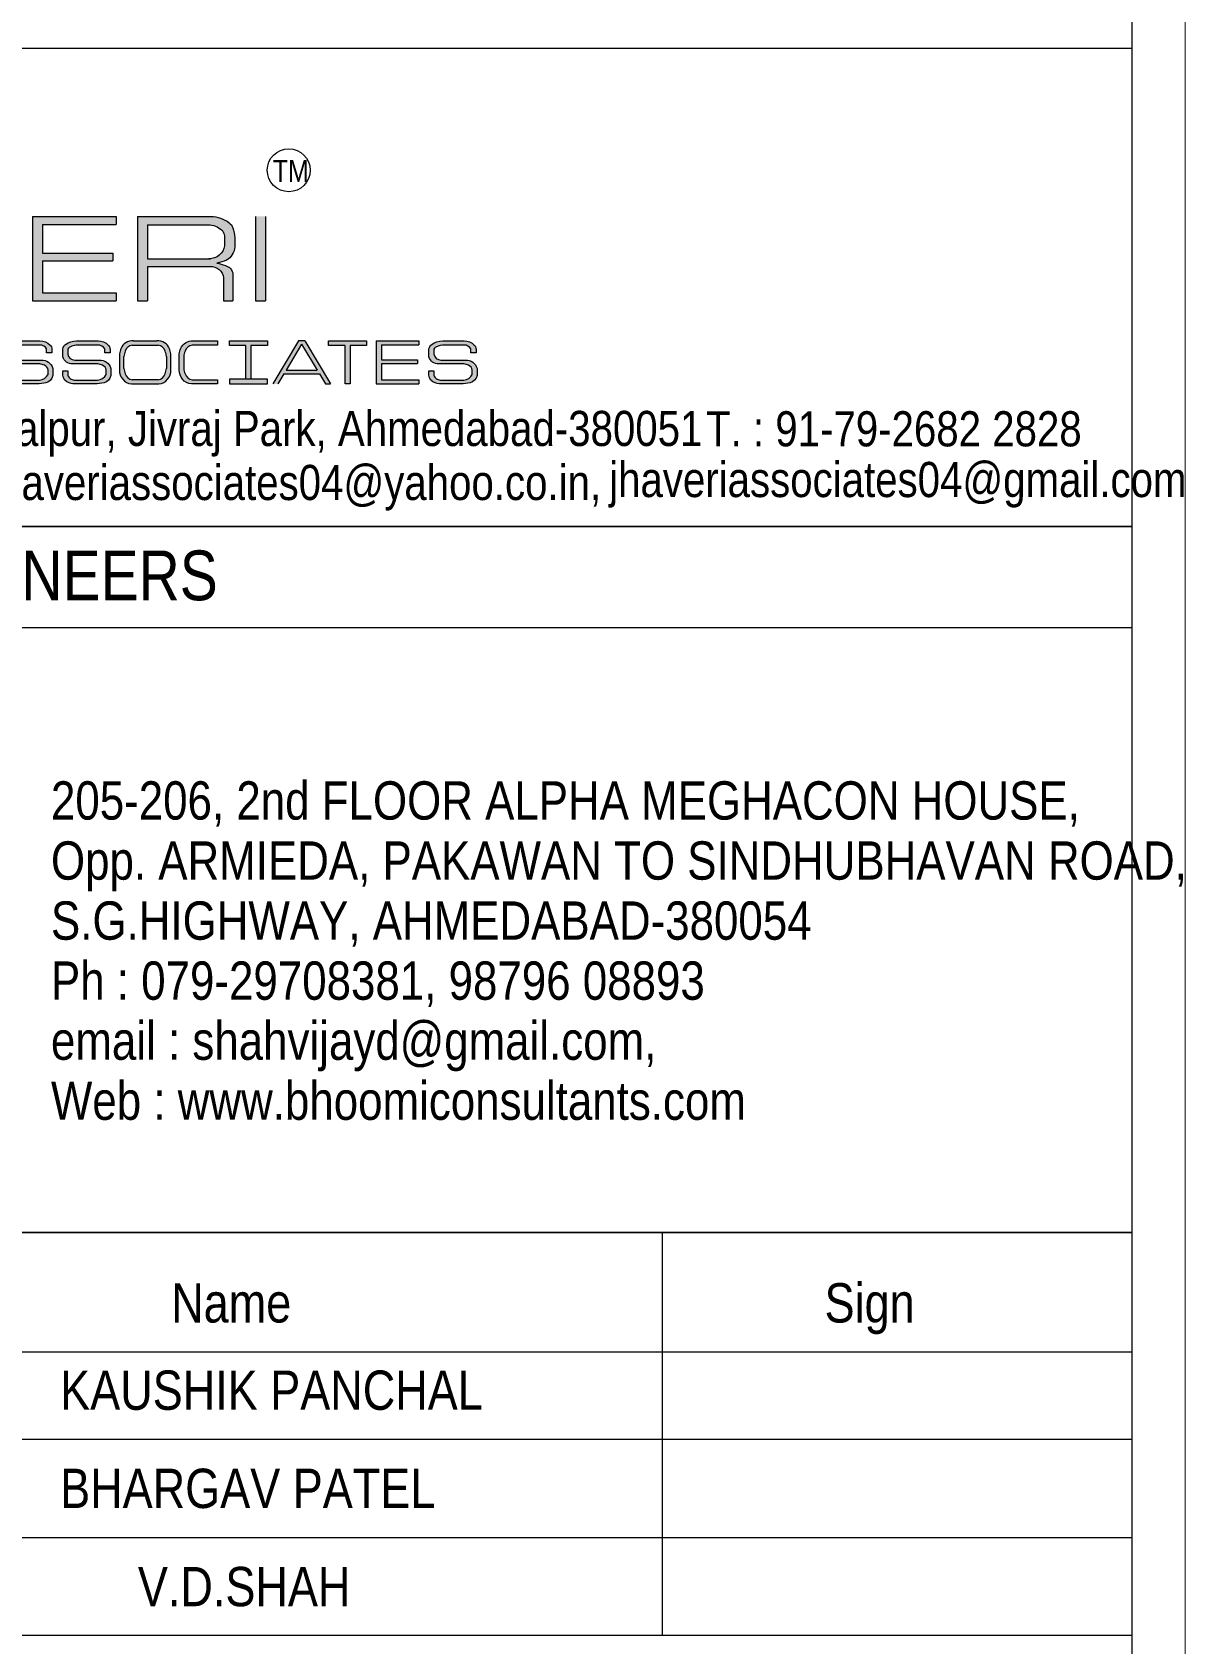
# Model space of a CAD drawing. Header units: millimetres. Extents: x 1112055 to 3390982, y -148532 to 766891.
# Drawn here: x 2513820 to 2523531, y 303938 to 317509 of the extents above; entities that cross this region are included whole.
import ezdxf

# ---------------------------------------------------------------- set-up
doc = ezdxf.new("R2010")
doc.units = ezdxf.units.MM
for name, color, linetype, lineweight in [('B TITLE BLOCK', 250, 'Continuous', 0), ('P_TITLE BLOCK TEXT', 7, 'Continuous', 9), ('tb text', 7, 'Continuous', 13)]:
    doc.layers.add(name, color=color, linetype=linetype, lineweight=lineweight)
doc.layers.add('FORMAT TEXT', color=7, linetype='Continuous')
doc.styles.add('SWINC', font='swissc.ttf')

msp = doc.modelspace()

# ---------------------------------------------------------------- hatches: boundary and pattern name
at = {"layer": 'P_TITLE BLOCK TEXT'}
for color, points in [(7, [(2514525.96858048, 315958.0008544761), (2513822.783831262, 315958.0008544761), (2513822.783831262, 315246.4392325772), (2514525.96858048, 315246.4392325772), (2514525.96858048, 315314.774025874), (2513906.12742673, 315314.774025874), (2513906.12742673, 315583.6011396318), (2514499.909382493, 315583.6011396318), (2514499.909382493, 315647.3426351607), (2513906.12742673, 315647.3426351607), (2513906.12742673, 315890.4518094292), (2514525.96858048, 315890.4518094292)]), (7, [(2515782.792740093, 315958.0008544761), (2515699.449144609, 315958.0008544761), (2515699.449144609, 315246.4392325772), (2515782.792740093, 315246.4392325772)]), (256, [(2515057.97642945, 314665.7976687102), (2515057.97642945, 314800.5215295657, -0.065444553260905), (2515069.788801548, 314844.1808106848, -0.3186236598127411), (2515174.926695847, 314909.9440291259), (2515379.947125001, 314909.9440291259), (2515379.947125001, 314875.0197853287), (2515165.276994841, 314875.0197853287, 0.2644804300768096), (2515106.469930896, 314823.7437195497, 0.0506837276388673), (2515095.600516137, 314778.4060459986), (2515095.600516137, 314678.225789417, 0.0506837276411283), (2515106.469930896, 314632.8881158662, 0.2644804300830637), (2515165.276994841, 314581.6120500873), (2515379.947125001, 314581.6120500873), (2515379.947125001, 314546.6878062902), (2515159.866171692, 314546.6878062902, -0.3947190252426027)]), (256, [(2516635.245312202, 314909.9440291259), (2516315.478530554, 314909.9440291091), (2516315.478530554, 314869.9516428873), (2516455.365728268, 314869.9516428873), (2516455.365728268, 314546.6878062902), (2516495.35811449, 314546.6878062902), (2516495.35811449, 314869.9516428873), (2516635.245312202, 314869.9516428873)]), (256, [(2517075.5682635, 314909.9440291259), (2516716.588481431, 314909.9440291259), (2516716.588481431, 314546.6878062902), (2517075.5682635, 314546.6878062902), (2517075.5682635, 314581.5731038434), (2516759.135857181, 314581.5731038434), (2516759.135857181, 314718.8108622129), (2517062.264895889, 314718.8108622129), (2517062.264895889, 314751.3512553247), (2516759.135857181, 314751.3512553247), (2516759.135857181, 314875.4598604839), (2517075.5682635, 314875.4598604839)])]:
    msp.add_hatch(color=color, dxfattribs=at).paths.add_polyline_path(points)
h = msp.add_hatch(color=7, dxfattribs=at)
h.paths.add_polyline_path([(2515477.345325186, 315905.3157689681, -0.1662994059925575), (2515509.026270887, 315861.2566010175, -0.0791995366985774), (2515525.272436872, 315777.4798571338), (2515525.272436872, 315701.3128851543, -0.2597704900776225), (2515454.61070342, 315589.0947184496, -0.0146451845304826), (2515375.482101545, 315564.0786252682, -0.0494066516944872), (2515446.046363281, 315544.1459236791, -0.351322737650402), (2515509.532070123, 315468.9378309527), (2515509.532070123, 315246.4392325772), (2515431.610010167, 315246.4392325772), (2515431.610010167, 315439.5561737987, 0.3675094121381071), (2515322.246882644, 315536.8131612653), (2514789.358262292, 315536.8131612653), (2514789.358262292, 315246.4392325772), (2514706.014666808, 315246.4392325772), (2514706.014666808, 315958.0008544761), (2515325.15771223, 315958.0008544761, -0.1432384059828174)])
h.paths.add_polyline_path([(2515302.770827443, 315887.9027888535, -0.1815059090176984), (2515413.970261928, 315844.284439, -0.2046130928259839), (2515437.840297604, 315792.8126020358), (2515437.840297604, 315711.5515842822, -0.3961353841263715), (2515308.187094228, 315601.7732324531), (2514789.358262292, 315601.7732324531), (2514789.358262292, 315887.9027888535)], flags=16)
h = msp.add_hatch(color=7, dxfattribs=at)
edge = h.paths.add_edge_path()
edge.add_line((2513941.698884692, 314809.2393397226), (2513941.698884692, 314843.4500191098))
edge.add_arc((2513883.8722536, 314805.870754418), 68.96463150618206, 33.01826321564511, 89.55826277277895)
edge.add_line((2513884.403949712, 314874.8333362775), (2513720.975475682, 314874.8333362775))
edge.add_arc((2513729.709280666, 314673.7612933086), 201.2616352297931, 92.48714741873879, 114.0429537283691)
edge.add_arc((2513660.259569075, 314829.4337101051), 30.80001552263284, 114.0429537294062, 173.3691583151758)
edge.add_line((2513629.665582482, 314832.9902450436), (2513629.665582482, 314798.6743552989))
edge.add_arc((2513692.516838558, 314811.3166834752), 64.11013064898705, 191.3730973809643, 266.989319789544)
edge.add_line((2513689.149639561, 314747.2950400862), (2513896.221738028, 314747.2950400862))
edge.add_arc((2513902.028376667, 314652.2179183088), 95.2542709662818, 15.593509061330622, 93.49488039938291, ccw=False)
edge.add_line((2513993.776626165, 314677.823285938), (2513994.005572994, 314616.9041558026))
edge.add_arc((2513911.466755531, 314638.4947570628), 85.31594488390549, 286.83610795885704, 345.3409580231924, ccw=False)
edge.add_arc((2513852.557254853, 314894.6163692253), 347.9771338017465, 270.9573158560145, 283.9044309719972, ccw=False)
edge.add_line((2513858.371095432, 314546.6878062902), (2513706.323972944, 314546.6878062902))
edge.add_arc((2513711.654309665, 314818.4122606905), 271.7767311709104, 255.2817551210301, 268.87619010347515, ccw=False)
edge.add_arc((2513660.760805732, 314624.6691329375), 71.46061027190409, 183.4260365920886, 255.2817551212632, ccw=False)
edge.add_line((2513589.427911673, 314620.3986474635), (2513589.427911673, 314658.9217057126))
edge.add_line((2513589.427911673, 314658.9217057072), (2513629.665582489, 314658.9217057072))
edge.add_line((2513629.665582482, 314658.9217057072), (2513629.665582482, 314620.3752108163))
edge.add_arc((2513683.451800008, 314638.4902854589), 56.75485110559371, 198.6134072769036, 234.8504137460179)
edge.add_arc((2513691.66841333, 314650.1598626944), 71.02691359214818, 234.8504137462263, 265.2644397945826)
edge.add_line((2513685.804640976, 314579.3754108272), (2513881.744043306, 314579.3754108272))
edge.add_arc((2513874.708985334, 314667.5699170567), 88.47464592272755, 274.5606862053867, 333.2673842339913)
edge.add_line((2513953.727060096, 314627.7715900711), (2513954.175971648, 314662.7395441575))
edge.add_arc((2513899.2210957, 314654.9690893791), 55.50151671281507, 8.048099003175661, 64.75619501759226)
edge.add_arc((2513871.831296681, 314596.878126569), 119.7258193677833, 64.75619501777959, 84.27045226384784)
edge.add_line((2513883.783871466, 314716.005821828), (2513671.20693865, 314716.005821828))
edge.add_arc((2513668.259713872, 314797.9319149756), 81.97908801052033, 195.9277156249536, 272.0602807550699, ccw=False)
edge.add_line((2513589.427911673, 314775.4348522121), (2513589.427911673, 314842.9239673106))
edge.add_arc((2513648.803656368, 314832.1141132319), 60.35173571639435, 127.42578174409411, 169.6818301060569, ccw=False)
edge.add_arc((2513700.57919861, 314764.457631816), 145.5462558042812, 88.3567074096274, 127.42578174509751, ccw=False)
edge.add_line((2513704.753019035, 314909.9440291259), (2513885.062542466, 314909.9440291259))
edge.add_arc((2513885.74847775, 314789.2079439159), 120.738033688185, 45.300427081282805, 90.32550976596679, ccw=False)
edge.add_arc((2513933.121952359, 314837.0808418972), 53.38775189175037, 1.8933564716198816, 45.30042708078719, ccw=False)
edge.add_line((2513986.480557411, 314838.8447353438), (2513986.480557411, 314809.2393397202))
edge.add_line((2513986.480557411, 314809.2393397226), (2513941.698884699, 314809.2393397226))
h = msp.add_hatch(color=7, dxfattribs=at)
edge = h.paths.add_edge_path()
edge.add_line((2514430.862095845, 314809.2393397226), (2514430.862095845, 314843.4500191098))
edge.add_arc((2514373.035464752, 314805.870754418), 68.96463150618206, 33.01826321564511, 89.55826277277895)
edge.add_line((2514373.567160866, 314874.8333362775), (2514210.138686836, 314874.8333362775))
edge.add_arc((2514218.872491836, 314673.7612933086), 201.2616352297931, 92.48714741873879, 114.0429537283691)
edge.add_arc((2514149.42278023, 314829.4337101051), 30.80001552263284, 114.0429537294062, 173.3691583151758)
edge.add_line((2514118.828793652, 314832.9902450436), (2514118.828793652, 314798.6743552989))
edge.add_arc((2514181.680049712, 314811.3166834752), 64.11013064898705, 191.3730973809643, 266.989319789544)
edge.add_line((2514178.312850732, 314747.2950400862), (2514385.3849492, 314747.2950400862))
edge.add_arc((2514391.191587838, 314652.2179183088), 95.2542709662818, 15.593509061330622, 93.49488039938291, ccw=False)
edge.add_line((2514482.939837335, 314677.823285938), (2514483.168784164, 314616.9041558026))
edge.add_arc((2514400.629966701, 314638.4947570628), 85.31594488390549, 286.83610795885704, 345.3409580231924, ccw=False)
edge.add_arc((2514341.720466006, 314894.6163692253), 347.9771338017465, 270.9573158560145, 283.9044309719972, ccw=False)
edge.add_line((2514347.534306585, 314546.6878062902), (2514195.487184097, 314546.6878062902))
edge.add_arc((2514200.817520819, 314818.4122606905), 271.7767311709104, 255.2817551210301, 268.87619010347515, ccw=False)
edge.add_arc((2514149.924016885, 314624.6691329375), 71.46061027190409, 183.4260365920886, 255.2817551212632, ccw=False)
edge.add_line((2514078.591122828, 314620.3986474635), (2514078.591122828, 314658.9217057126))
edge.add_line((2514078.591122828, 314658.9217057072), (2514118.828793644, 314658.9217057072))
edge.add_line((2514118.828793652, 314658.9217057072), (2514118.828793652, 314620.3752108163))
edge.add_arc((2514172.615011162, 314638.4902854589), 56.75485110559371, 198.6134072769036, 234.8504137460179)
edge.add_arc((2514180.831624483, 314650.1598626944), 71.02691359214818, 234.8504137462263, 265.2644397945826)
edge.add_line((2514174.967852131, 314579.3754108272), (2514370.907254461, 314579.3754108272))
edge.add_arc((2514363.872196488, 314667.5699170567), 88.47464592272755, 274.5606862053867, 333.2673842339913)
edge.add_line((2514442.890271249, 314627.7715900711), (2514443.339182801, 314662.7395441575))
edge.add_arc((2514388.384306854, 314654.9690893791), 55.50151671281507, 8.048099003175661, 64.75619501759226)
edge.add_arc((2514360.994507836, 314596.878126569), 119.7258193677833, 64.75619501777959, 84.27045226384784)
edge.add_line((2514372.947082619, 314716.005821828), (2514160.370149802, 314716.005821828))
edge.add_arc((2514157.422925026, 314797.9319149756), 81.97908801052033, 195.9277156249536, 272.0602807550699, ccw=False)
edge.add_line((2514078.591122828, 314775.4348522121), (2514078.591122828, 314842.9239673106))
edge.add_arc((2514137.966867522, 314832.1141132319), 60.35173571639435, 127.42578174409411, 169.6818301060569, ccw=False)
edge.add_arc((2514189.742409763, 314764.457631816), 145.5462558042812, 88.3567074096274, 127.42578174509751, ccw=False)
edge.add_line((2514193.916230189, 314909.9440291259), (2514374.22575362, 314909.9440291259))
edge.add_arc((2514374.911688921, 314789.2079439159), 120.738033688185, 45.300427081282805, 90.32550976596679, ccw=False)
edge.add_arc((2514422.285163528, 314837.0808418972), 53.38775189175037, 1.8933564716198816, 45.30042708078719, ccw=False)
edge.add_line((2514475.643768565, 314838.8447353438), (2514475.643768565, 314809.2393397202))
edge.add_line((2514475.643768565, 314809.2393397226), (2514430.862095853, 314809.2393397226))
h = msp.add_hatch(color=256, dxfattribs=at)
h.paths.add_polyline_path([(2514870.409386504, 314909.9440291259), (2514671.696671471, 314909.9440291259, 0.3186216901171488), (2514566.559072131, 314844.1815182935, 0.0654456625201036), (2514554.746405074, 314800.5215295657), (2514554.746405074, 314665.7976687102, 0.3947190252434177), (2514656.636147317, 314546.6878062902), (2514885.469910642, 314546.6878062902, 0.394719025241403), (2514987.3596529, 314665.7976687102), (2514987.3596529, 314800.5215295657, 0.0654456625725081), (2514975.546985828, 314844.18151831, 0.3186216900435543)])
h.paths.add_polyline_path([(2514949.735566213, 314778.4060459986, 0.1047262594535254), (2514938.866151438, 314823.7437195497), (2514938.866316623, 314823.7432474688), (2514938.866024104, 314823.7440834843, 0.2644791230732378), (2514880.059087492, 314875.0197853287), (2514662.046970467, 314875.0197853287, 0.2644804300744661), (2514603.239906538, 314823.7437195497, 0.0506837276411892), (2514592.370491762, 314778.4060459986), (2514592.370491762, 314678.225789417, 0.0506837276411892), (2514603.239906538, 314632.8881158662, 0.2644804300744662), (2514662.046970467, 314581.6120500873), (2514880.059087492, 314581.6120500873, 0.2644804300768095), (2514938.866151438, 314632.8881158662, 0.0473854188635733), (2514949.735566213, 314678.225789417)], flags=16)
h = msp.add_hatch(color=256, dxfattribs=at)
h.paths.add_polyline_path([(2515799.467412759, 314586.6801925119), (2515479.70063111, 314586.6801925119), (2515479.70063111, 314546.6878062902), (2515799.467412759, 314546.6878062902)])
h.paths.add_polyline_path([(2515619.587828824, 314586.6801925119), (2515659.580215046, 314586.6801925119), (2515659.580215046, 314869.9516428873), (2515799.467412759, 314869.9516428873), (2515799.467412759, 314909.9440291259), (2515479.70063111, 314909.9440291091), (2515479.70063111, 314869.9516428873), (2515619.587828824, 314869.9516428873)])
h = msp.add_hatch(color=7, dxfattribs=at)
h.paths.add_polyline_path([(2516114.249098466, 314909.9440291259), (2516062.156214247, 314909.9440291259), (2515846.09668874, 314546.6878062902), (2515888.541597853, 314546.6878062902), (2515938.703874216, 314631.0245602521), (2516237.701438497, 314631.0245602521), (2516287.863714858, 314546.6878062902), (2516330.308623972, 314546.6878062902)])
h.paths.add_polyline_path([(2516088.202656364, 314882.373640025), (2516218.45525733, 314663.3827497548), (2515957.950055381, 314663.3827497548)], flags=16)
h = msp.add_hatch(color=7, dxfattribs=at)
edge = h.paths.add_edge_path()
edge.add_line((2517512.539259763, 314809.2393397226), (2517512.539259763, 314843.4500191098))
edge.add_arc((2517454.712628654, 314805.870754418), 68.96463150618206, 33.01826321564511, 89.55826277277895)
edge.add_line((2517455.244324767, 314874.8333362775), (2517291.815850737, 314874.8333362775))
edge.add_arc((2517300.549655738, 314673.7612933086), 201.2616352297931, 92.48714741873879, 114.0429537283691)
edge.add_arc((2517231.099944147, 314829.4337101051), 30.80001552263284, 114.0429537294062, 173.3691583151758)
edge.add_line((2517200.505957554, 314832.9902450436), (2517200.505957554, 314798.6743552989))
edge.add_arc((2517263.35721363, 314811.3166834752), 64.11013064898705, 191.3730973809643, 266.989319789544)
edge.add_line((2517259.990014633, 314747.2950400862), (2517467.0621131, 314747.2950400862))
edge.add_arc((2517472.868751739, 314652.2179183088), 95.2542709662818, 15.593509061330622, 93.49488039938291, ccw=False)
edge.add_line((2517564.617001235, 314677.823285938), (2517564.845948065, 314616.9041558026))
edge.add_arc((2517482.307130602, 314638.4947570628), 85.31594488390549, 286.83610795885704, 345.3409580231924, ccw=False)
edge.add_arc((2517423.397629908, 314894.6163692253), 347.9771338017465, 270.9573158560145, 283.9044309719972, ccw=False)
edge.add_line((2517429.211470503, 314546.6878062902), (2517277.164348016, 314546.6878062902))
edge.add_arc((2517282.49468472, 314818.4122606905), 271.7767311709104, 255.2817551210301, 268.87619010347515, ccw=False)
edge.add_arc((2517231.601180787, 314624.6691329375), 71.46061027190409, 183.4260365920886, 255.2817551212632, ccw=False)
edge.add_line((2517160.268286729, 314620.3986474635), (2517160.268286729, 314658.9217057126))
edge.add_line((2517160.268286729, 314658.9217057072), (2517200.505957545, 314658.9217057072))
edge.add_line((2517200.505957554, 314658.9217057072), (2517200.505957554, 314620.3752108163))
edge.add_arc((2517254.292175063, 314638.4902854589), 56.75485110559371, 198.6134072769036, 234.8504137460179)
edge.add_arc((2517262.508788385, 314650.1598626944), 71.02691359214818, 234.8504137462263, 265.2644397945826)
edge.add_line((2517256.645016047, 314579.3754108272), (2517452.584418378, 314579.3754108272))
edge.add_arc((2517445.549360389, 314667.5699170567), 88.47464592272755, 274.5606862053867, 333.2673842339913)
edge.add_line((2517524.567435167, 314627.7715900711), (2517525.016346719, 314662.7395441575))
edge.add_arc((2517470.061470771, 314654.9690893791), 55.50151671281507, 8.048099003175661, 64.75619501759226)
edge.add_arc((2517442.671671754, 314596.878126569), 119.7258193677833, 64.75619501777959, 84.27045226384784)
edge.add_line((2517454.624246537, 314716.005821828), (2517242.04731372, 314716.005821828))
edge.add_arc((2517239.100088943, 314797.9319149756), 81.97908801052033, 195.9277156249536, 272.0602807550699, ccw=False)
edge.add_line((2517160.268286729, 314775.4348522121), (2517160.268286729, 314842.9239673106))
edge.add_arc((2517219.644031439, 314832.1141132319), 60.35173571639435, 127.42578174409411, 169.6818301060569, ccw=False)
edge.add_arc((2517271.419573665, 314764.457631816), 145.5462558042812, 88.3567074096274, 127.42578174509751, ccw=False)
edge.add_line((2517275.593394089, 314909.9440291259), (2517455.90291752, 314909.9440291259))
edge.add_arc((2517456.588852821, 314789.2079439159), 120.738033688185, 45.300427081282805, 90.32550976596679, ccw=False)
edge.add_arc((2517503.96232743, 314837.0808418972), 53.38775189175037, 1.8933564716198816, 45.30042708078719, ccw=False)
edge.add_line((2517557.320932466, 314838.8447353438), (2517557.320932466, 314809.2393397202))
edge.add_line((2517557.320932466, 314809.2393397226), (2517512.539259753, 314809.2393397226))

# ---------------------------------------------------------------- linework, layer by layer
at = {"layer": 'B TITLE BLOCK', "color": 250, "lineweight": 0}
for p, q in [((2523077.420186256, 317371.8747887653), (2509110.064381571, 317371.8747887653)), ((2523077.420186256, 312494.4589418533), (2509110.064381571, 312494.4589418533)), ((2523077.420186256, 307400.5898942049), (2509110.064381571, 307400.5898942049)), ((2509110.064381571, 307400.5898942049), (2523077.420186256, 307400.5898942049)), ((2509110.064381571, 307400.5898942049), (2523077.420186256, 307400.5898942049)), ((2519126.505629503, 304005.9035199358), (2519126.505629503, 307400.5486408414)), ((2509110.44126957, 306395.0811428134), (2523077.797074254, 306395.0811428134)), ((2509110.44126957, 306395.0811428134), (2523077.797074254, 306395.0811428134)), ((2509110.44126957, 305659.9324968028), (2523077.797074254, 305659.9324968028)), ((2509110.44126957, 305659.9324968028), (2523077.797074254, 305659.9324968028)), ((2509110.44126957, 304832.9180083693), (2523077.797074254, 304832.9180083693)), ((2509110.44126957, 304832.9180083693), (2523077.797074254, 304832.9180083693)), ((2509110.44126957, 304832.9180083693), (2523077.797074254, 304832.9180083693)), ((2523077.797074254, 304005.9035199358), (2509109.96886374, 304005.9035199358)), ((2523077.797074254, 304005.9035199358), (2509110.44126957, 304005.9035199358))]:
    msp.add_line(p, q, dxfattribs=at)
at = {"layer": 'B TITLE BLOCK', "color": 1, "const_width": 10.0668797537439}
msp.add_lwpolyline([(2383811.179589756, 384330.6444140066), (2383811.179589756, 291134.8766079998), (2523525.886893764, 291134.8766079998), (2523525.886893764, 384330.6444140066)], close=True, dxfattribs=at)
at = {"layer": 'B TITLE BLOCK', "color": 250, "lineweight": 0}
for points, const_width in [([(2384259.646297264, 383882.1777064982), (2384259.646297264, 291583.3433155082), (2523077.420186256, 291583.3433155082), (2523077.420186256, 383882.1777064982)], 10.0668797537439), ([(2509110.064381571, 291583.3433155082), (2523077.420186256, 291583.3433155082), (2523077.420186256, 365874.5987920738), (2509110.064381571, 365874.5987920738)], 11.64627147915332), ([(2523077.420186256, 291583.3433155082), (2509110.064381571, 291583.3433155082), (2509110.064381571, 318224.1365391475), (2523077.420186256, 318224.1365391475)], 11.64627147915332)]:
    msp.add_lwpolyline(points, close=True, dxfattribs=dict(at, const_width=const_width))
at = {"layer": 'B TITLE BLOCK', "color": 250, "lineweight": 0, "const_width": 11.64627147915332}
msp.add_lwpolyline([(2509110.064381571, 313346.7206922357), (2523077.420186256, 313346.7206922357)], dxfattribs=at)
at = {"layer": 'P_TITLE BLOCK TEXT'}
for p, q in [((2514662.046970467, 314875.0197853264), (2514880.059087492, 314875.0197853264)), ((2514554.746405074, 314800.5215295629), (2514554.746405074, 314665.7976687073)), ((2514592.370491762, 314678.2257894148), (2514592.370491762, 314778.4060459962)), ((2514949.735566213, 314778.4060459962), (2514949.735566213, 314678.2257894148)), ((2514987.3596529, 314665.7976687073), (2514987.3596529, 314800.5215295629)), ((2514656.636147332, 314546.6878062876), (2514885.469910642, 314546.6878062876)), ((2514880.059087492, 314581.6120500845), (2514662.046970467, 314581.6120500845))]:
    msp.add_line(p, q, dxfattribs=at)
at = {"layer": 'P_TITLE BLOCK TEXT', "color": 7}
for points in [[(2513822.783831262, 315958.0008544739), (2514525.96858048, 315958.0008544739)], [(2513822.783831262, 315958.0008544739), (2513822.783831262, 315246.4392325744)], [(2514525.96858048, 315958.0008544739), (2514525.96858048, 315890.4518094269)], [(2514706.014666808, 315958.0008544739), (2514706.014666808, 315246.4392325744)], [(2514706.014666808, 315958.0008544739), (2515325.15771223, 315958.0008544739)], [(2515699.449144609, 315958.0008544739), (2515699.449144609, 315246.4392325744)], [(2515782.792740093, 315958.0008544739), (2515782.792740093, 315246.4392325744)], [(2513906.12742673, 315890.4518094269), (2513906.12742673, 315647.342635158)], [(2513906.12742673, 315890.4518094269), (2514525.96858048, 315890.4518094269)], [(2514789.358262292, 315887.9027888511), (2514789.358262292, 315601.7732324505)], [(2514789.358262292, 315887.9027888511), (2515302.770827443, 315887.9027888511)], [(2515437.840297604, 315792.8126020333), (2515437.840297604, 315711.5515842795)], [(2515525.272436872, 315777.4798571149), (2515525.272436872, 315701.3128851519)], [(2513906.12742673, 315647.342635158), (2514499.909382493, 315647.342635158)], [(2513906.12742673, 315583.6011396291), (2513906.12742673, 315314.7740258714)], [(2513906.12742673, 315583.6011396291), (2514499.909382493, 315583.6011396291)], [(2514499.909382493, 315647.342635158), (2514499.909382493, 315583.6011396291)], [(2514789.358262292, 315601.7732324505), (2515321.022183629, 315601.7732324505)], [(2514789.358262292, 315536.8131612628), (2514789.358262292, 315246.4392325744)], [(2514789.358262292, 315536.8131612628), (2515322.246882644, 315536.8131612628)], [(2515431.610010167, 315439.5561737966), (2515431.610010167, 315246.4392325744)], [(2513906.12742673, 315314.7740258714), (2514525.96858048, 315314.7740258714)], [(2514525.96858048, 315314.7740258714), (2514525.96858048, 315246.4392325744)], [(2513822.783831262, 315246.4392325744), (2514525.96858048, 315246.4392325744)], [(2514706.014666808, 315246.4392325744), (2514789.358262292, 315246.4392325744)], [(2515431.610010167, 315246.4392325744), (2515509.532070123, 315246.4392325744)], [(2515699.449144609, 315246.4392325744), (2515782.792740093, 315246.4392325744)], [(2515699.449144609, 315246.4392325744), (2515782.792740093, 315246.4392325744)], [(2516062.156214247, 314909.9440291231), (2515846.09668874, 314546.6878062876)], [(2516088.202656364, 314882.3736400228), (2515957.950055381, 314663.3827497522)], [(2516114.249098466, 314909.9440291231), (2516062.156214247, 314909.9440291231)], [(2516088.202656364, 314882.3736400228), (2516218.45525733, 314663.3827497522)], [(2516114.249098466, 314909.9440291231), (2516330.308623972, 314546.6878062876)], [(2516716.588481431, 314909.9440291231), (2517075.5682635, 314909.9440291231)], [(2516716.588481431, 314909.9440291231), (2516716.588481431, 314546.6878062876)], [(2516759.135857181, 314875.4598604812), (2516759.135857181, 314751.3512553218)], [(2516759.135857181, 314875.4598604812), (2517075.5682635, 314875.4598604812)], [(2517075.5682635, 314909.9440291231), (2517075.5682635, 314875.4598604812)], [(2516759.135857181, 314751.3512553218), (2517062.264895889, 314751.3512553218)], [(2517062.264895889, 314751.3512553218), (2517062.264895889, 314718.8108622105)], [(2515938.703874216, 314631.0245602495), (2515888.541597853, 314546.6878062876)], [(2515938.703874216, 314631.0245602495), (2516237.701438497, 314631.0245602495)], [(2515957.950055381, 314663.3827497522), (2516218.45525733, 314663.3827497522)], [(2516237.701438497, 314631.0245602495), (2516287.863714858, 314546.6878062876)], [(2516759.135857181, 314718.8108622105), (2516759.135857181, 314581.5731038409)], [(2516759.135857181, 314718.8108622105), (2517062.264895889, 314718.8108622105)], [(2516287.863714858, 314546.6878062876), (2516330.308623972, 314546.6878062876)], [(2516716.588481431, 314546.6878062876), (2517075.5682635, 314546.6878062876)], [(2516759.135857181, 314581.5731038409), (2517075.5682635, 314581.5731038409)], [(2517075.5682635, 314581.5731038409), (2517075.5682635, 314546.6878062876)]]:
    msp.add_lwpolyline(points, dxfattribs=at)
for points in [[(2515325.15771223, 315958.0008544739, -0.1432384059828174), (2515477.345325186, 315905.3157689659, -0.1662994059925575), (2515509.026270887, 315861.2566010144, -0.0791995367245889), (2515525.272436872, 315777.4798571149, 1.678218886483149)], [(2515302.770827443, 315887.9027888511, -0.1815059090176984), (2515413.970261928, 315844.2844389973, -0.2046130927975971), (2515437.840297604, 315792.8126020333, 10.50997811602303)], [(2515437.840297604, 315711.5515842795, -0.3961353841393621), (2515308.187094228, 315601.7732324505, -0.3062019991474196)], [(2515525.272436872, 315701.3128851519, -0.2597704900776225), (2515454.61070342, 315589.094718447, -0.0146451845304826), (2515375.482101545, 315564.0786252655, -0.0494066516944872), (2515446.046363281, 315544.1459236765, -0.351322737721068), (2515509.532070123, 315468.9378309341), (2515509.532070123, 315246.4392325744)], [(2515317.162396241, 315536.8131612628, -0.3803317739883389), (2515431.610010167, 315439.5561737966, -39.10634366962048)], [(2513704.753019035, 314909.9440291231), (2513885.062542464, 314909.9440291231, -0.1990261439851543), (2513970.67433138, 314875.0291077693, -0.1916967583265429), (2513986.480557411, 314838.8447353413), (2513986.480557411, 314809.2393397197), (2513941.698884692, 314809.2393397197), (2513941.698884692, 314843.4500190943, 0.2518321425504549), (2513884.403949712, 314874.833336275), (2513720.975475683, 314874.833336275, 0.0943332803251045)], [(2515057.97642945, 314655.6450621389), (2515057.97642945, 314800.5215295629, -0.0654451079201827), (2515069.788949026, 314844.181164503, -0.3186226749167162), (2515174.92669583, 314909.9440291231), (2515379.947125001, 314909.9440291231), (2515379.947125001, 314875.0197853264), (2515165.276994841, 314875.0197853264, 0.2644804300768096), (2515106.469930896, 314823.7437195468, 0.0506837276411283), (2515095.600516137, 314778.4060459962), (2515095.600516137, 314678.2257894148, 0.0506837276411283), (2515106.469930896, 314632.8881158634, 0.2644804300768096), (2515165.276994841, 314581.6120500845), (2515379.947125001, 314581.6120500845), (2515379.947125001, 314546.6878062876), (2515159.866171692, 314546.6878062876, -0.3947190252579334), (2515057.97642945, 314665.7976687073)], [(2513689.149639561, 314747.2950400836), (2513896.22173803, 314747.2950400836, -0.3536343318604639), (2513993.776626165, 314677.8232859356), (2513994.005572999, 314616.9041557941, -0.2609690833415413), (2513936.177243063, 314556.8356959845, -0.0565526202682377), (2513858.371095432, 314546.6878062876), (2513706.323972951, 314546.6878062876, -0.0593865794242292)], [(2513685.804640976, 314579.3754108243), (2513881.744043308, 314579.3754108243, 0.2619100095917326), (2513953.727060096, 314627.7715900685), (2513954.175971646, 314662.7395441521, 0.2526122615055632), (2513922.890879952, 314705.1702813003, 0.085353380822099), (2513883.783871466, 314716.0058218258), (2513671.206938647, 314716.0058218258, -0.3449747456290864)]]:
    msp.add_lwpolyline(points, format="xyb", dxfattribs=at)
for points in [[(2514430.862095845, 314809.2393397197), (2514430.862095845, 314843.4500190943, 0.2518321425504549), (2514373.567160866, 314874.833336275), (2514210.138686837, 314874.833336275, 0.0943332803251045), (2514136.874194811, 314857.5615248128, 0.2648005950274), (2514118.828793652, 314832.9902450413), (2514118.828793652, 314798.6743552942, 0.342455608626355), (2514178.312850732, 314747.2950400836), (2514385.384949185, 314747.2950400836, -0.3536343318604639), (2514482.939837335, 314677.8232859356), (2514483.168784153, 314616.9041557941, -0.2609690833415413), (2514425.340454217, 314556.8356959845, -0.0565526202682377), (2514347.534306585, 314546.6878062876), (2514195.487184105, 314546.6878062876, -0.0593865794242292), (2514131.76830962, 314555.5533669097, -0.324223828793496), (2514078.591122828, 314620.3986474608), (2514078.591122828, 314658.9217057037), (2514118.828793652, 314658.9217057037), (2514118.828793652, 314620.3752108075, 0.1594446921200951), (2514139.940499959, 314592.0845806102, 0.1334907776809275), (2514174.967852131, 314579.3754108243), (2514370.907254462, 314579.3754108243, 0.2619100095917326), (2514442.890271249, 314627.7715900685), (2514443.339182799, 314662.7395441521, 0.2526122615055632), (2514412.054091122, 314705.1702813003, 0.085353380822099), (2514372.947082619, 314716.0058218258), (2514160.370149801, 314716.0058218258, -0.3449747456290864), (2514078.591122828, 314775.4348522096), (2514078.591122828, 314842.9239673153, -0.1864948836794344), (2514101.28911129, 314880.0419151902, -0.172141735516322), (2514193.916230189, 314909.9440291231), (2514374.225753617, 314909.9440291231, -0.1990261439851543), (2514459.837542533, 314875.0291077693, -0.1916967583265429), (2514475.643768565, 314838.8447353413), (2514475.643768565, 314809.2393397197)], [(2517512.539259763, 314809.2393397197), (2517512.539259763, 314843.4500190943, 0.2518321425504549), (2517455.244324767, 314874.833336275), (2517291.815850738, 314874.833336275, 0.0943332803251045), (2517218.551358729, 314857.5615248128, 0.2648005950274), (2517200.505957554, 314832.9902450413), (2517200.505957554, 314798.6743552942, 0.342455608626355), (2517259.990014633, 314747.2950400836), (2517467.062113102, 314747.2950400836, -0.3536343318604639), (2517564.617001235, 314677.8232859356), (2517564.84594807, 314616.9041557941, -0.2609690833415413), (2517507.017618135, 314556.8356959845, -0.0565526202682377), (2517429.211470503, 314546.6878062876), (2517277.164348006, 314546.6878062876, -0.0593865794242292), (2517213.445473538, 314555.5533669097, -0.324223828793496), (2517160.268286729, 314620.3986474608), (2517160.268286729, 314658.9217057037), (2517200.505957554, 314658.9217057037), (2517200.505957554, 314620.3752108075, 0.1594446921200951), (2517221.617663859, 314592.0845806102, 0.1334907776809275), (2517256.645016047, 314579.3754108243), (2517452.584418363, 314579.3754108243, 0.2619100095917326), (2517524.567435167, 314627.7715900685), (2517525.016346718, 314662.7395441521, 0.2526122615055632), (2517493.731255023, 314705.1702813003, 0.085353380822099), (2517454.624246537, 314716.0058218258), (2517242.047313719, 314716.0058218258, -0.3449747456290864), (2517160.268286729, 314775.4348522096), (2517160.268286729, 314842.9239673153, -0.1864948836794344), (2517182.966275191, 314880.0419151902, -0.172141735516322), (2517275.593394089, 314909.9440291231), (2517455.902917518, 314909.9440291231, -0.1990261439851543), (2517541.514706434, 314875.0291077693, -0.1916967583265429), (2517557.320932466, 314838.8447353413), (2517557.320932466, 314809.2393397197)]]:
    msp.add_lwpolyline(points, format="xyb", close=True, dxfattribs=at)
at = {"layer": 'P_TITLE BLOCK TEXT'}
for points in [[(2514671.696671471, 314909.9440291231), (2514870.409386504, 314909.9440291231)], [(2515619.587828824, 314869.9516428845), (2515479.70063111, 314869.9516428845), (2515479.70063111, 314909.9440291231), (2515799.467412759, 314909.9440291231), (2515799.467412759, 314869.9516428845), (2515659.580215046, 314869.9516428845)], [(2515659.580215046, 314869.9516428845), (2515659.580215046, 314586.6801925095), (2515619.587828824, 314586.6801925095), (2515619.587828824, 314869.9516428845)], [(2516455.365728268, 314869.9516428845), (2516315.478530554, 314869.9516428845), (2516315.478530554, 314909.9440291231), (2516635.245312202, 314909.9440291231), (2516635.245312202, 314869.9516428845), (2516495.35811449, 314869.9516428845)], [(2516495.35811449, 314869.9516428845), (2516495.35811449, 314546.6878062876), (2516455.365728268, 314546.6878062876), (2516455.365728268, 314869.9516428845)], [(2515799.467412759, 314586.6801925095), (2515479.70063111, 314586.6801925095), (2515479.70063111, 314546.6878062876), (2515799.467412759, 314546.6878062876), (2515799.467412759, 314586.6801925095), (2515659.580215046, 314586.6801925095)]]:
    msp.add_lwpolyline(points, dxfattribs=at)
msp.add_circle((2515979.632459557, 316346.5679081538), 180.6452783817481, dxfattribs=at)
for centre, radius, start, end in [((2514665.488741875, 314802.9434841517), 107.1804786944874, 86.6795507410009, 157.3715793758273), ((2514677.721736175, 314797.6827327653), 78.90955568138403, 101.4575682907246, 160.7151990218971), ((2514876.617316101, 314802.9434841517), 107.1804786944675, 22.62842063358253, 93.32044925899913), ((2514864.384321801, 314797.6827327653), 78.90955568093517, 19.2848009781029, 78.54243170927538), ((2514726.71793465, 314777.4208464674), 173.5161333795446, 157.371657707605, 172.3493392720578), ((2514820.861051698, 314747.598681036), 230.5580831717965, 160.7151990218971, 172.3211226333526), ((2514837.258869556, 314775.4122563518), 112.5165324194197, 1.524680442706087, 25.43899789943549), ((2514815.388123325, 314777.4208464674), 173.516133380484, 7.650660727942209, 22.62834229583842), ((2514669.377195242, 314660.7213654312), 114.7431344801584, 177.4643736597151, 263.624744473978), ((2514820.861051698, 314709.0331543743), 230.5580831718684, 187.6788773666474, 199.2848009781029), ((2514677.721736175, 314658.9491026295), 78.90955568114639, 199.2848009781029, 258.5424316922641), ((2514864.384321801, 314658.9491026295), 78.90955568037967, 281.4575682907246, 340.7151990218971), ((2514872.728862734, 314660.7213654312), 114.7431344796488, 276.375255526022, 2.535626340284914), ((2514705.641612838, 314712.7739672932), 246.5267422988776, 341.0922504496363, 351.9440712048262)]:
    msp.add_arc(centre, radius, start, end, dxfattribs=at)

# ---------------------------------------------------------------- texts
at = {"layer": 'B TITLE BLOCK', "color": 0, "style": 'SWINC'}
for s, p in [('205-206, 2nd FLOOR ALPHA MEGHACON HOUSE,', (2513977.895444844, 310878.1562287658)), ('Opp. ARMIEDA, PAKAWAN TO SINDHUBHAVAN ROAD,', (2513977.895444844, 310372.5283403568)), ('S.G.HIGHWAY, AHMEDABAD-380054', (2513977.895444844, 309866.9004519311)), ('Ph : 079-29708381, 98796 08893', (2513977.895444844, 309361.2725635224)), ('email : shahvijayd@gmail.com,', (2513977.895444844, 308855.6446750975)), ('Web : www.bhoomiconsultants.com', (2513977.895444844, 308350.0167866881))]:
    msp.add_text(s, height=322.4389657704392, dxfattribs=at).set_placement(p)
at = {"layer": 'FORMAT TEXT', "style": 'SWINC'}
msp.add_text('STRUCTURAL ENGINEERS', height=419.0206741403122, dxfattribs=at).set_placement((2509197.025004551, 312725.383284736))
at = {"layer": 'P_TITLE BLOCK TEXT', "style": 'SWINC'}
for s, height, p in [('TM', 183.6792591213234, (2515844.867679631, 316249.0715423372)), ('2, Palkhi Society, Nr. SBI, Vejalpur, Jivraj Park, Ahmedabad-380051', 295.5667080215289, (2509224.25807001, 314024.4632265286)), ('T. : 91-79-2682 2828 ', 295.5667080215289, (2519492.450084364, 314021.595414727)), ('E-mail : jhaveriassociates04@yahoo.co.in,', 295.5667080215289, (2512224.814705722, 313569.58400791)), (' jhaveriassociates04@gmail.com', 295.5667080215289, (2518582.973926289, 313594.5557289684))]:
    msp.add_text(s, height=height, dxfattribs=at).set_placement(p)
at = {"layer": 'tb text', "style": 'SWINC'}
for s, p in [('Sign', (2520490.316074334, 306643.1854893393)), ('Name', (2514990.105929783, 306643.1854893393)), ('KAUSHIK PANCHAL', (2514055.477693166, 305908.0368433284)), ('BHARGAV PATEL', (2514055.477693166, 305081.0223548946)), ('V.D.SHAH', (2514709.48488187, 304254.0078664615))]:
    msp.add_text(s, height=330.8057953740702, dxfattribs=at).set_placement(p)

doc.saveas('drawing.dxf')
